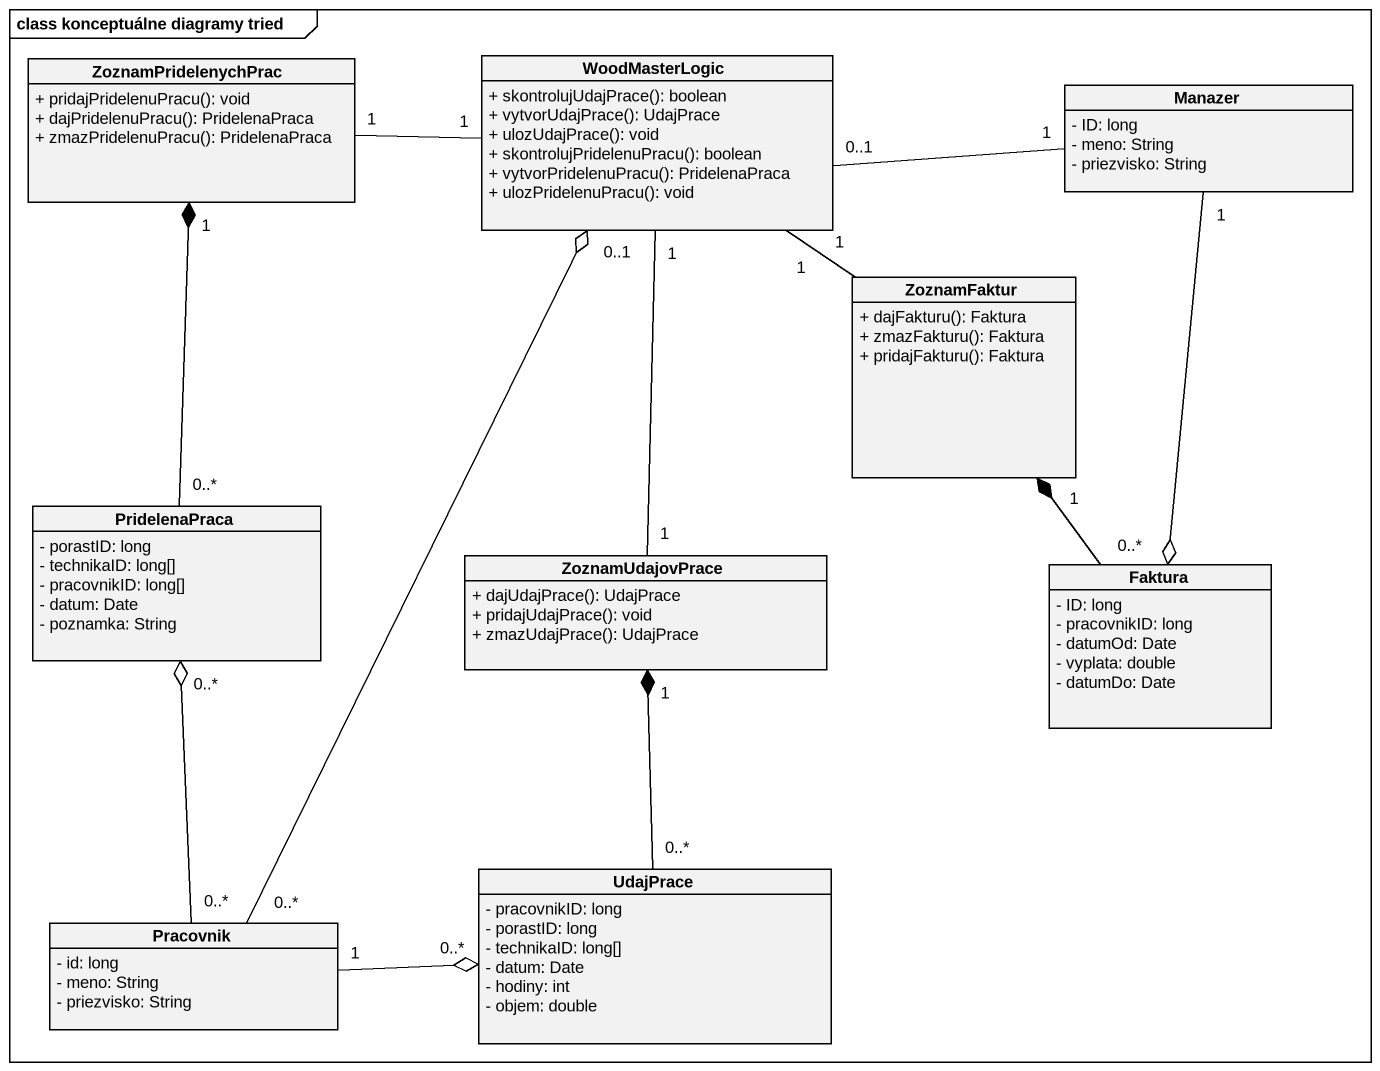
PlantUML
@startuml
mainframe class konceptuálne diagramy tried
hide circle
hide empty members
skinparam classAttributeIconSize 0
class ZoznamPridelenychPrac {
  + pridajPridelenuPracu(): void
  + dajPridelenuPracu(): PridelenaPraca
  + zmazPridelenuPracu(): PridelenaPraca
}
class WoodMasterLogic {
  + skontrolujUdajPrace(): boolean
  + vytvorUdajPrace(): UdajPrace
  + ulozUdajPrace(): void
  + skontrolujPridelenuPracu(): boolean
  + vytvorPridelenuPracu(): PridelenaPraca
  + ulozPridelenuPracu(): void
}
class Manazer {
  - ID: long
  - meno: String
  - priezvisko: String
}
class ZoznamFaktur {
  + dajFakturu(): Faktura
  + zmazFakturu(): Faktura
  + pridajFakturu(): Faktura
}
class PridelenaPraca {
  - porastID: long
  - technikaID: long[]
  - pracovnikID: long[]
  - datum: Date
  - poznamka: String
}
class ZoznamUdajovPrace {
  + dajUdajPrace(): UdajPrace
  + pridajUdajPrace(): void
  + zmazUdajPrace(): UdajPrace
}
class Faktura {
  - ID: long
  - pracovnikID: long
  - datumOd: Date
  - vyplata: double
  - datumDo: Date
}
class UdajPrace {
  - pracovnikID: long
  - porastID: long
  - technikaID: long[]
  - datum: Date
  - hodiny: int
  - objem: double
}
class Pracovnik {
  - id: long
  - meno: String
  - priezvisko: String
}
WoodMasterLogic "1" -left- "1" ZoznamPridelenychPrac
WoodMasterLogic "1" -- "1" ZoznamFaktur
WoodMasterLogic "1" -- "1" ZoznamUdajovPrace
Manazer "1" -left- "0..1" WoodMasterLogic
Manazer "1" --o Faktura
PridelenaPraca "0..*" -up-* "1" ZoznamPridelenychPrac
Faktura "0..*" -up-* "1" ZoznamFaktur
UdajPrace "0..*" -up-* "1" ZoznamUdajovPrace
Pracovnik "0..*" -up-o "0..1" WoodMasterLogic
Pracovnik "0..*" -up-o "0..*" PridelenaPraca
Pracovnik "1" -right-o "0..*" UdajPrace
@enduml
